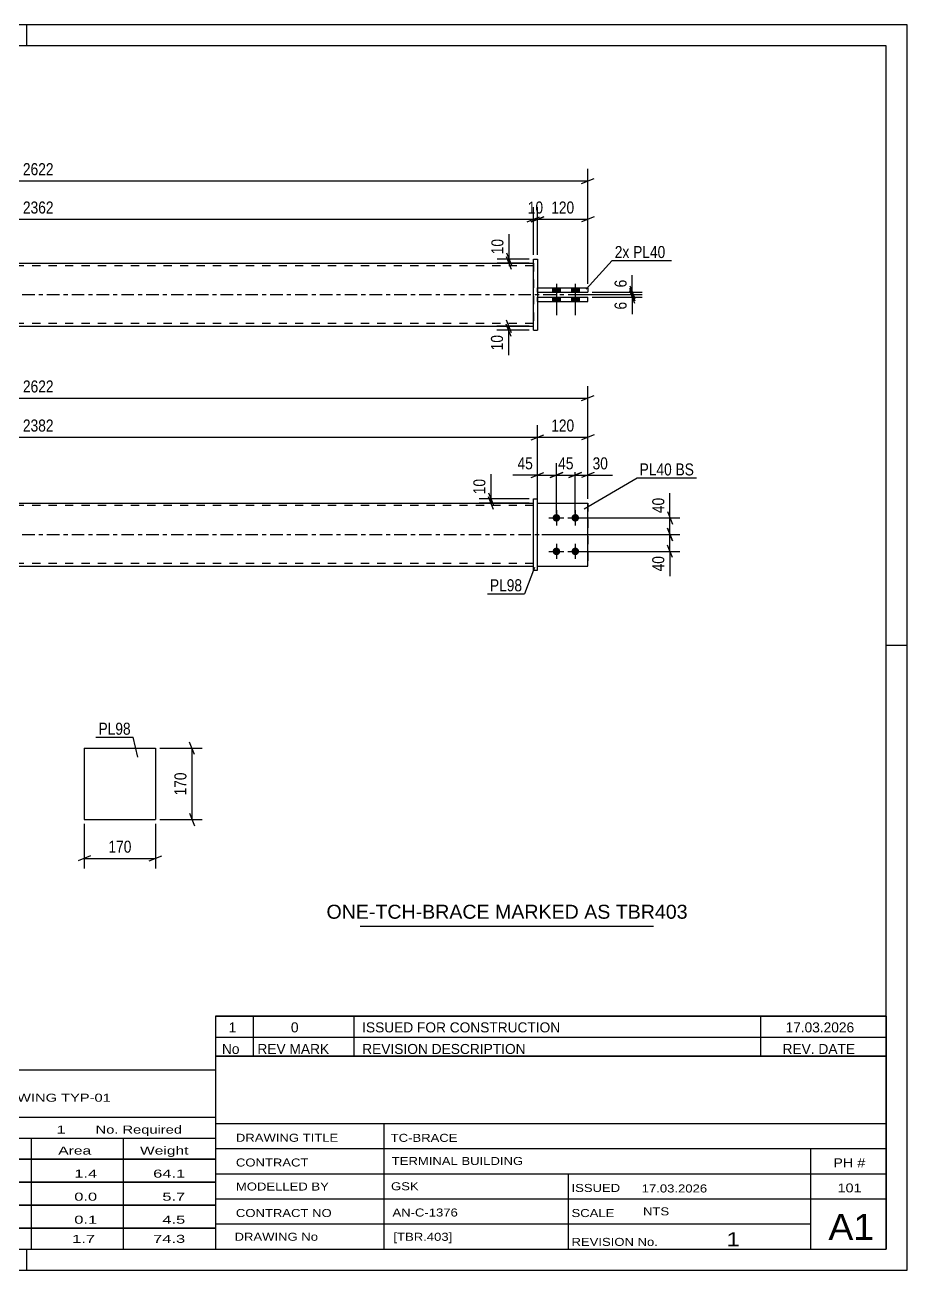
# Model space of a CAD drawing. Header units: millimetres. Extents: x 0 to 420, y 0 to 297.
# Drawn here: x 209.5 to 420, y 0 to 297 of the extents above; entities that cross this region are included whole.
import ezdxf

# ---------------------------------------------------------------- set-up
doc = ezdxf.new("R2010")
doc.units = ezdxf.units.MM
doc.linetypes.add('DXK_LINE_DOT2', pattern=[3.9198, 1.9599, -1.9599])
doc.linetypes.add('DXK_LINE_DOT3', pattern=[5.9187, 2.979, -0.9799, 0.9799, -0.9799])
doc.styles.add('Arial', font='ARIAL.TTF', dxfattribs={"height": 0.2})
doc.styles.add('Arial Narrow', font='ARIALN.TTF', dxfattribs={"height": 0.2})

# ---------------------------------------------------------------- blocks, each defined once
blk = doc.blocks.new('Unknown-580606942-1163')
at = {"color": 5, "linetype": 'Continuous'}
for p, q in [((420, 297), (0, 297)), ((210, 292), (210, 297)), ((420, 0), (420, 297)), ((415, 292), (5, 292)), ((415, 5), (415, 292)), ((420, 149), (415, 149)), ((5, 5), (415, 5)), ((210, 0), (210, 5)), ((0, 0), (420, 0))]:
    blk.add_line(p, q, dxfattribs=at)
blk = doc.blocks.new('Part-580606942-1749 - 1733')
at = {"color": 2, "linetype": 'Continuous'}
for p, q in [((330.84, 183.93), (331.84, 183.93)), ((330.84, 166.93), (330.84, 183.93)), ((331.84, 166.93), (331.84, 183.93)), ((330.84, 166.93), (330.84, 166.93)), ((330.84, 166.93), (331.84, 166.93))]:
    blk.add_line(p, q, dxfattribs=at)
at = {"color": 7, "linetype": 'DXK_LINE_DOT2'}
for p, q in [((330.84, 183.93), (331.84, 183.93)), ((330.84, 166.93), (331.84, 166.93))]:
    blk.add_line(p, q, dxfattribs=at)
blk = doc.blocks.new('Part-580606942-1754 - 1733')
at = {"color": 2, "linetype": 'Continuous'}
for p, q in [((94.6, 182.93), (330.84, 182.93)), ((94.6, 167.93), (330.84, 167.93))]:
    blk.add_line(p, q, dxfattribs=at)
at = {"color": 7, "linetype": 'DXK_LINE_DOT2'}
for p, q in [((94.6, 167.93), (94.6, 182.93)), ((330.84, 182.33), (94.6, 182.33)), ((330.84, 167.93), (330.84, 182.93)), ((330.84, 168.53), (94.6, 168.53))]:
    blk.add_line(p, q, dxfattribs=at)
at = {"color": 7, "linetype": 'DXK_LINE_DOT3'}
blk.add_line((84.6, 175.43), (340.84, 175.43), dxfattribs=at)
blk = doc.blocks.new('Bolt-580606942-1755 - 1733')
at = {"linetype": 'Continuous'}
for points in [[(336.34, 180.33), (336.53, 180.31), (336.71, 180.25), (336.87, 180.15), (337.01, 180.03), (337.12, 179.88), (337.2, 179.7), (337.24, 179.52), (337.24, 179.33), (337.2, 179.15), (337.12, 178.98), (337.01, 178.82), (336.87, 178.7), (336.71, 178.6), (336.53, 178.55), (336.34, 178.53), (336.15, 178.55), (335.98, 178.6), (335.81, 178.7), (335.67, 178.82), (335.56, 178.98), (335.49, 179.15), (335.45, 179.33), (335.45, 179.52), (335.49, 179.7), (335.56, 179.88), (335.67, 180.03), (335.81, 180.15), (335.98, 180.25), (336.15, 180.31)], [(340.84, 180.33), (341.03, 180.31), (341.21, 180.25), (341.37, 180.15), (341.51, 180.03), (341.62, 179.88), (341.7, 179.7), (341.74, 179.52), (341.74, 179.33), (341.7, 179.15), (341.62, 178.98), (341.51, 178.82), (341.37, 178.7), (341.21, 178.6), (341.03, 178.55), (340.84, 178.53), (340.65, 178.55), (340.48, 178.6), (340.31, 178.7), (340.17, 178.82), (340.06, 178.98), (339.99, 179.15), (339.95, 179.33), (339.95, 179.52), (339.99, 179.7), (340.06, 179.88), (340.17, 180.03), (340.31, 180.15), (340.48, 180.25), (340.65, 180.31)], [(336.34, 172.33), (336.53, 172.31), (336.71, 172.25), (336.87, 172.15), (337.01, 172.03), (337.12, 171.88), (337.2, 171.7), (337.24, 171.52), (337.24, 171.33), (337.2, 171.15), (337.12, 170.98), (337.01, 170.82), (336.87, 170.7), (336.71, 170.6), (336.53, 170.55), (336.34, 170.53), (336.15, 170.55), (335.98, 170.6), (335.81, 170.7), (335.67, 170.82), (335.56, 170.98), (335.49, 171.15), (335.45, 171.33), (335.45, 171.52), (335.49, 171.7), (335.56, 171.88), (335.67, 172.03), (335.81, 172.15), (335.98, 172.25), (336.15, 172.31)], [(340.84, 172.33), (341.03, 172.31), (341.21, 172.25), (341.37, 172.15), (341.51, 172.03), (341.62, 171.88), (341.7, 171.7), (341.74, 171.52), (341.74, 171.33), (341.7, 171.15), (341.62, 170.98), (341.51, 170.82), (341.37, 170.7), (341.21, 170.6), (341.03, 170.55), (340.84, 170.53), (340.65, 170.55), (340.48, 170.6), (340.31, 170.7), (340.17, 170.82), (340.06, 170.98), (339.99, 171.15), (339.95, 171.33), (339.95, 171.52), (339.99, 171.7), (340.06, 171.88), (340.17, 172.03), (340.31, 172.15), (340.48, 172.25), (340.65, 172.31)]]:
    blk.add_hatch(color=1, dxfattribs=at).paths.add_polyline_path(points)
at = {"color": 1, "linetype": 'Continuous'}
for p, q in [((336.34, 181.23), (336.34, 177.63)), ((340.84, 181.23), (340.84, 177.63)), ((334.54, 179.43), (338.14, 179.43)), ((339.04, 179.43), (342.64, 179.43)), ((336.34, 173.23), (336.34, 169.63)), ((340.84, 173.23), (340.84, 169.63)), ((334.54, 171.43), (338.14, 171.43)), ((339.04, 171.43), (342.64, 171.43))]:
    blk.add_line(p, q, dxfattribs=at)
blk = doc.blocks.new('Part-580606942-1777 - 1733')
at = {"color": 2, "linetype": 'Continuous'}
for p, q in [((331.84, 182.93), (343.84, 182.93)), ((343.84, 182.93), (343.84, 182.93)), ((343.84, 167.93), (343.84, 182.93)), ((331.84, 167.93), (343.84, 167.93))]:
    blk.add_line(p, q, dxfattribs=at)
at = {"color": 7, "linetype": 'DXK_LINE_DOT2'}
for p, q in [((331.84, 182.93), (343.84, 182.93)), ((331.84, 167.93), (331.84, 182.93)), ((343.84, 182.93), (343.84, 182.93)), ((331.84, 167.93), (331.84, 167.93)), ((331.84, 167.93), (343.84, 167.93))]:
    blk.add_line(p, q, dxfattribs=at)
blk = doc.blocks.new('Part-580606942-1782 - 1733')
at = {"color": 7, "linetype": 'DXK_LINE_DOT2'}
for p, q in [((331.84, 182.93), (343.84, 182.93)), ((331.84, 167.93), (331.84, 182.93)), ((331.84, 182.93), (343.84, 182.93)), ((343.84, 182.93), (343.84, 182.93)), ((343.84, 182.93), (343.84, 167.93)), ((331.84, 167.93), (331.84, 167.93)), ((331.84, 167.93), (343.84, 167.93)), ((331.84, 167.93), (343.84, 167.93))]:
    blk.add_line(p, q, dxfattribs=at)
blk = doc.blocks.new('Bolt-580606942-1399 - 1390')
at = {"linetype": 'Continuous'}
for points in [[(337.24, 234.26), (335.44, 234.26), (335.44, 233.26), (337.24, 233.26)], [(337.24, 234.26), (335.44, 234.26), (335.44, 233.26), (337.24, 233.26)], [(337.24, 232.06), (335.44, 232.06), (335.44, 231.06), (337.24, 231.06)], [(337.24, 232.06), (335.44, 232.06), (335.44, 231.06), (337.24, 231.06)], [(341.74, 234.26), (339.94, 234.26), (339.94, 233.26), (341.74, 233.26)], [(341.74, 234.26), (339.94, 234.26), (339.94, 233.26), (341.74, 233.26)], [(341.74, 232.06), (339.94, 232.06), (339.94, 231.06), (341.74, 231.06)], [(341.74, 232.06), (339.94, 232.06), (339.94, 231.06), (341.74, 231.06)]]:
    blk.add_hatch(color=1, dxfattribs=at).paths.add_polyline_path(points)
at = {"color": 1, "linetype": 'Continuous'}
for p, q in [((336.34, 235.26), (336.34, 227.76)), ((336.34, 235.26), (336.34, 227.76)), ((340.84, 235.26), (340.84, 227.76)), ((340.84, 235.26), (340.84, 227.76)), ((335.44, 234.26), (335.44, 233.26)), ((335.44, 234.26), (335.44, 233.26)), ((335.44, 232.06), (335.44, 231.06)), ((335.44, 232.06), (335.44, 231.06)), ((337.24, 234.26), (337.24, 233.26)), ((337.24, 234.26), (337.24, 233.26)), ((337.24, 232.06), (337.24, 231.06)), ((337.24, 232.06), (337.24, 231.06)), ((339.94, 234.26), (339.94, 233.26)), ((339.94, 234.26), (339.94, 233.26)), ((339.94, 232.06), (339.94, 231.06)), ((339.94, 232.06), (339.94, 231.06)), ((341.74, 234.26), (341.74, 233.26)), ((341.74, 234.26), (341.74, 233.26)), ((341.74, 232.06), (341.74, 231.06)), ((341.74, 232.06), (341.74, 231.06))]:
    blk.add_line(p, q, dxfattribs=at)
blk = doc.blocks.new('Part-580606942-1425 - 1390')
at = {"color": 2, "linetype": 'Continuous'}
for p, q in [((94.6, 240.16), (330.84, 240.16)), ((94.6, 225.16), (330.84, 225.16))]:
    blk.add_line(p, q, dxfattribs=at)
at = {"color": 7, "linetype": 'DXK_LINE_DOT2'}
for p, q in [((94.6, 225.16), (94.6, 240.16)), ((330.84, 239.56), (94.6, 239.56)), ((330.84, 240.16), (330.84, 225.16)), ((330.84, 225.76), (94.6, 225.76))]:
    blk.add_line(p, q, dxfattribs=at)
at = {"color": 7, "linetype": 'DXK_LINE_DOT3'}
blk.add_line((84.6, 232.66), (340.84, 232.66), dxfattribs=at)
blk = doc.blocks.new('Part-580606942-1426 - 1390')
at = {"color": 2, "linetype": 'Continuous'}
for p, q in [((330.84, 241.16), (330.84, 241.16)), ((330.84, 224.16), (330.84, 241.16)), ((330.84, 241.16), (331.84, 241.16)), ((331.84, 241.16), (331.84, 241.16)), ((331.84, 241.16), (331.84, 224.16)), ((330.84, 224.16), (331.84, 224.16)), ((330.84, 224.16), (330.84, 224.16)), ((331.84, 224.16), (331.84, 224.16))]:
    blk.add_line(p, q, dxfattribs=at)
at = {"color": 7, "linetype": 'DXK_LINE_DOT2'}
for p, q in [((330.84, 241.16), (330.84, 241.16)), ((330.84, 241.16), (331.84, 241.16)), ((330.84, 224.16), (331.84, 224.16))]:
    blk.add_line(p, q, dxfattribs=at)
blk = doc.blocks.new('Part-580606942-1452 - 1390')
at = {"color": 2, "linetype": 'Continuous'}
for p, q in [((331.84, 232.06), (343.84, 232.06)), ((343.84, 231.06), (343.84, 232.06)), ((331.84, 231.06), (343.84, 231.06))]:
    blk.add_line(p, q, dxfattribs=at)
at = {"color": 7, "linetype": 'DXK_LINE_DOT2'}
for p, q in [((331.84, 231.06), (331.84, 232.06)), ((331.84, 232.06), (343.84, 232.06)), ((331.84, 231.06), (343.84, 231.06))]:
    blk.add_line(p, q, dxfattribs=at)
blk = doc.blocks.new('Part-580606942-1457 - 1390')
at = {"color": 2, "linetype": 'Continuous'}
for p, q in [((331.84, 234.26), (343.84, 234.26)), ((331.84, 233.26), (343.84, 233.26)), ((343.84, 234.26), (343.84, 233.26))]:
    blk.add_line(p, q, dxfattribs=at)
at = {"color": 7, "linetype": 'DXK_LINE_DOT2'}
for p, q in [((331.84, 233.26), (331.84, 234.26)), ((331.84, 234.26), (343.84, 234.26)), ((331.84, 233.26), (343.84, 233.26)), ((343.84, 234.26), (343.84, 234.26))]:
    blk.add_line(p, q, dxfattribs=at)
blk = doc.blocks.new('Part-580606942-2274 - 2268')
at = {"color": 2, "linetype": 'Continuous'}
for p, q in [((223.72, 124.45), (223.72, 107.45)), ((223.72, 124.45), (240.72, 124.45)), ((240.72, 124.45), (240.72, 107.45)), ((223.72, 107.45), (240.72, 107.45))]:
    blk.add_line(p, q, dxfattribs=at)
blk = doc.blocks.new('StraightDimension-580606942-1994 - 1733')
at = {"color": 7, "linetype": 'Continuous'}
for p, q in [((339.34, 189.04), (342.34, 190.24)), ((340.84, 180.43), (340.84, 192.49)), ((345.34, 190.24), (342.34, 189.04)), ((343.84, 183.93), (343.84, 192.49)), ((340.84, 189.64), (343.84, 189.64))]:
    blk.add_line(p, q, dxfattribs=at)
at = {"color": 0}
blk.add_wipeout([(349.22, 190.39), (349.22, 194.59), (344.37, 194.59), (344.37, 190.39)], dxfattribs=at)
at = {"color": 7, "linetype": 'Continuous'}
blk.add_line((343.84, 189.64), (349.75, 189.64), dxfattribs=at)
blk.add_line((343.84, 189.64), (349.75, 189.64), dxfattribs=at)
at = {"color": 3, "style": 'Arial Narrow'}
blk.add_text('30', height=2.863, dxfattribs=at).set_placement((344.97, 190.99))
blk = doc.blocks.new('StraightDimension-580606942-1981 - 1733')
at = {"color": 7, "linetype": 'Continuous'}
for p, q in [((334.84, 189.04), (337.84, 190.24)), ((336.34, 180.43), (336.34, 192.49)), ((342.34, 190.24), (339.34, 189.04)), ((340.84, 180.43), (340.84, 192.49)), ((336.34, 189.64), (340.84, 189.64))]:
    blk.add_line(p, q, dxfattribs=at)
at = {"color": 0}
blk.add_wipeout([(341.02, 190.39), (341.02, 194.59), (336.16, 194.59), (336.16, 190.39)], dxfattribs=at)
at = {"color": 3, "style": 'Arial Narrow'}
blk.add_text('45', height=2.863, dxfattribs=at).set_placement((336.76, 190.99))
blk = doc.blocks.new('StraightDimension-580606942-1906 - 1733')
at = {"color": 7, "linetype": 'Continuous'}
for p, q in [((330.34, 198.06), (333.34, 199.26)), ((331.84, 183.93), (331.84, 201.51)), ((345.34, 199.26), (342.34, 198.06)), ((343.84, 183.93), (343.84, 201.51)), ((331.84, 198.66), (343.84, 198.66))]:
    blk.add_line(p, q, dxfattribs=at)
at = {"color": 0}
blk.add_wipeout([(341.18, 199.41), (341.18, 203.61), (334.5, 203.61), (334.5, 199.41)], dxfattribs=at)
at = {"color": 3, "style": 'Arial Narrow'}
blk.add_text('120', height=2.863, dxfattribs=at).set_placement((335.1, 200.01))
blk = doc.blocks.new('StraightDimension-580606942-1784 - 1733')
at = {"color": 7, "linetype": 'Continuous'}
for p, q in [((320.14, 185.43), (321.34, 182.43)), ((321.34, 181.43), (320.14, 184.43)), ((329.84, 183.93), (317.89, 183.93)), ((329.84, 182.93), (317.89, 182.93)), ((320.74, 182.93), (320.74, 183.93))]:
    blk.add_line(p, q, dxfattribs=at)
at = {"color": 0}
blk.add_wipeout([(319.99, 189.31), (315.79, 189.31), (315.79, 184.45), (319.99, 184.45)], dxfattribs=at)
at = {"color": 7, "linetype": 'Continuous'}
blk.add_line((320.74, 183.93), (320.74, 189.83), dxfattribs=at)
blk.add_line((320.74, 183.93), (320.74, 189.83), dxfattribs=at)
at = {"color": 3, "style": 'Arial Narrow'}
blk.add_text('10', height=2.863, rotation=90.0002, dxfattribs=at).set_placement((319.39, 185.05))
blk = doc.blocks.new('StraightDimension-580606942-1887 - 1733')
at = {"color": 7, "linetype": 'Continuous'}
for p, q in [((95.1, 199.26), (92.1, 198.06)), ((93.6, 183.93), (93.6, 201.51)), ((330.34, 198.06), (333.34, 199.26)), ((331.84, 183.93), (331.84, 201.51)), ((93.6, 198.66), (331.84, 198.66))]:
    blk.add_line(p, q, dxfattribs=at)
at = {"color": 0}
blk.add_wipeout([(216.98, 199.41), (216.98, 203.61), (208.47, 203.61), (208.47, 199.41)], dxfattribs=at)
at = {"color": 3, "style": 'Arial Narrow'}
blk.add_text('2382', height=2.863, dxfattribs=at).set_placement((209.07, 200.01))
blk = doc.blocks.new('StraightDimension-580606942-1926 - 1733')
at = {"color": 7, "linetype": 'Continuous'}
for p, q in [((341.84, 179.43), (365.82, 179.43)), ((362.82, 180.93), (364.02, 177.93)), ((363.42, 175.43), (363.42, 179.43)), ((332.84, 175.43), (365.82, 175.43)), ((364.02, 173.93), (362.82, 176.93))]:
    blk.add_line(p, q, dxfattribs=at)
at = {"color": 0}
blk.add_wipeout([(362.67, 184.81), (358.47, 184.81), (358.47, 179.95), (362.67, 179.95)], dxfattribs=at)
at = {"color": 7, "linetype": 'Continuous'}
blk.add_line((363.42, 179.43), (363.42, 185.33), dxfattribs=at)
blk.add_line((363.42, 179.43), (363.42, 185.33), dxfattribs=at)
at = {"color": 3, "style": 'Arial Narrow'}
blk.add_text('40', height=2.863, rotation=90.0002, dxfattribs=at).set_placement((362.07, 180.55))
blk = doc.blocks.new('StraightDimension-580606942-1935 - 1733')
at = {"color": 7, "linetype": 'Continuous'}
for p, q in [((332.84, 175.43), (365.82, 175.43)), ((362.82, 176.93), (364.02, 173.93)), ((363.42, 171.43), (363.42, 175.43)), ((364.02, 169.93), (362.82, 172.93)), ((341.84, 171.43), (365.82, 171.43))]:
    blk.add_line(p, q, dxfattribs=at)
at = {"color": 0}
blk.add_wipeout([(362.67, 170.9), (358.47, 170.9), (358.47, 166.05), (362.67, 166.05)], dxfattribs=at)
at = {"color": 7, "linetype": 'Continuous'}
blk.add_line((363.42, 171.43), (363.42, 165.52), dxfattribs=at)
blk.add_line((363.42, 171.43), (363.42, 165.52), dxfattribs=at)
at = {"color": 3, "style": 'Arial Narrow'}
blk.add_text('40', height=2.863, rotation=90.0002, dxfattribs=at).set_placement((362.07, 166.65))
blk = doc.blocks.new('StraightDimension-580606942-1945 - 1733')
at = {"color": 7, "linetype": 'Continuous'}
for p, q in [((83.1, 208.58), (80.1, 207.38)), ((81.6, 183.93), (81.6, 210.83)), ((81.6, 207.98), (343.84, 207.98)), ((342.34, 207.38), (345.34, 208.58)), ((343.84, 183.93), (343.84, 210.83))]:
    blk.add_line(p, q, dxfattribs=at)
at = {"color": 0}
blk.add_wipeout([(216.98, 208.73), (216.98, 212.93), (208.47, 212.93), (208.47, 208.73)], dxfattribs=at)
at = {"color": 3, "style": 'Arial Narrow'}
blk.add_text('2622', height=2.863, dxfattribs=at).set_placement((209.07, 209.33))
blk = doc.blocks.new('StraightDimension-580606942-1965 - 1733')
at = {"color": 7, "linetype": 'Continuous'}
for p, q in [((330.34, 189.04), (333.34, 190.24)), ((331.84, 183.93), (331.84, 192.49)), ((337.84, 190.24), (334.84, 189.04)), ((336.34, 180.43), (336.34, 192.49)), ((331.84, 189.64), (336.34, 189.64))]:
    blk.add_line(p, q, dxfattribs=at)
at = {"color": 0}
blk.add_wipeout([(331.32, 190.39), (331.32, 194.59), (326.46, 194.59), (326.46, 190.39)], dxfattribs=at)
at = {"color": 7, "linetype": 'Continuous'}
blk.add_line((331.84, 189.64), (325.94, 189.64), dxfattribs=at)
blk.add_line((331.84, 189.64), (325.94, 189.64), dxfattribs=at)
at = {"color": 3, "style": 'Arial Narrow'}
blk.add_text('45', height=2.863, dxfattribs=at).set_placement((327.06, 190.99))
blk = doc.blocks.new('StraightDimension-580606942-1634 - 1390')
at = {"color": 7, "linetype": 'Continuous'}
for p, q in [((330.84, 242.16), (330.84, 253.51)), ((331.84, 242.16), (331.84, 253.51)), ((329.34, 250.06), (332.34, 251.26)), ((333.34, 251.26), (330.34, 250.06)), ((330.84, 250.66), (331.84, 250.66))]:
    blk.add_line(p, q, dxfattribs=at)
at = {"color": 0}
blk.add_wipeout([(333.77, 251.41), (333.77, 255.61), (328.91, 255.61), (328.91, 251.41)], dxfattribs=at)
at = {"color": 3, "style": 'Arial Narrow'}
blk.add_text('10', height=2.863, dxfattribs=at).set_placement((329.51, 252.01))
blk = doc.blocks.new('StraightDimension-580606942-1459 - 1390')
at = {"color": 7, "linetype": 'Continuous'}
for p, q in [((324.34, 226.66), (325.54, 223.66)), ((329.84, 225.16), (322.09, 225.16)), ((329.84, 224.16), (322.09, 224.16)), ((325.54, 222.66), (324.34, 225.66)), ((324.94, 224.16), (324.94, 225.16))]:
    blk.add_line(p, q, dxfattribs=at)
at = {"color": 0}
blk.add_wipeout([(324.19, 223.64), (319.99, 223.64), (319.99, 218.78), (324.19, 218.78)], dxfattribs=at)
at = {"color": 7, "linetype": 'Continuous'}
blk.add_line((324.94, 224.16), (324.94, 218.26), dxfattribs=at)
blk.add_line((324.94, 224.16), (324.94, 218.26), dxfattribs=at)
at = {"color": 3, "style": 'Arial Narrow'}
blk.add_text('10', height=2.863, rotation=90.0002, dxfattribs=at).set_placement((323.59, 219.38))
blk = doc.blocks.new('StraightDimension-580606942-1473 - 1390')
at = {"color": 7, "linetype": 'Continuous'}
for p, q in [((329.84, 241.16), (322.19, 241.16)), ((324.44, 242.66), (325.64, 239.66)), ((325.64, 238.66), (324.44, 241.66)), ((325.04, 240.16), (325.04, 241.16)), ((329.84, 240.16), (322.19, 240.16))]:
    blk.add_line(p, q, dxfattribs=at)
at = {"color": 0}
blk.add_wipeout([(324.29, 246.54), (320.09, 246.54), (320.09, 241.69), (324.29, 241.69)], dxfattribs=at)
at = {"color": 7, "linetype": 'Continuous'}
blk.add_line((325.04, 241.16), (325.04, 247.07), dxfattribs=at)
blk.add_line((325.04, 241.16), (325.04, 247.07), dxfattribs=at)
at = {"color": 3, "style": 'Arial Narrow'}
blk.add_text('10', height=2.863, rotation=90.0002, dxfattribs=at).set_placement((323.69, 242.29))
blk = doc.blocks.new('StraightDimension-580606942-1606 - 1390')
at = {"color": 7, "linetype": 'Continuous'}
for p, q in [((339.59, 232.66), (356.83, 232.66)), ((344.84, 232.06), (356.83, 232.06)), ((353.83, 234.16), (355.03, 231.16)), ((355.03, 230.56), (353.83, 233.56)), ((354.43, 232.06), (354.43, 232.66))]:
    blk.add_line(p, q, dxfattribs=at)
at = {"color": 0}
blk.add_wipeout([(353.68, 231.54), (349.48, 231.54), (349.48, 228.51), (353.68, 228.51)], dxfattribs=at)
at = {"color": 7, "linetype": 'Continuous'}
blk.add_line((354.43, 232.06), (354.43, 227.98), dxfattribs=at)
blk.add_line((354.43, 232.06), (354.43, 227.98), dxfattribs=at)
at = {"color": 3, "style": 'Arial Narrow'}
blk.add_text('6', height=2.86, rotation=90.0002, dxfattribs=at).set_placement((353.08, 229.11))
blk = doc.blocks.new('StraightDimension-580606942-1615 - 1390')
at = {"color": 7, "linetype": 'Continuous'}
for p, q in [((353.83, 234.76), (355.03, 231.76)), ((339.59, 232.66), (356.83, 232.66)), ((344.84, 233.26), (356.83, 233.26)), ((355.03, 231.16), (353.83, 234.16)), ((354.43, 232.66), (354.43, 233.26))]:
    blk.add_line(p, q, dxfattribs=at)
at = {"color": 0}
blk.add_wipeout([(353.68, 236.82), (349.48, 236.82), (349.48, 233.79), (353.68, 233.79)], dxfattribs=at)
at = {"color": 7, "linetype": 'Continuous'}
blk.add_line((354.43, 233.26), (354.43, 237.34), dxfattribs=at)
blk.add_line((354.43, 233.26), (354.43, 237.34), dxfattribs=at)
at = {"color": 3, "style": 'Arial Narrow'}
blk.add_text('6', height=2.86, rotation=90.0002, dxfattribs=at).set_placement((353.08, 234.39))
blk = doc.blocks.new('StraightDimension-580606942-1624 - 1390')
at = {"color": 7, "linetype": 'Continuous'}
for p, q in [((94.6, 242.16), (94.6, 253.51)), ((330.84, 242.16), (330.84, 253.51)), ((96.1, 251.26), (93.1, 250.06)), ((94.6, 250.66), (330.84, 250.66)), ((329.34, 250.06), (332.34, 251.26))]:
    blk.add_line(p, q, dxfattribs=at)
at = {"color": 0}
blk.add_wipeout([(216.98, 251.41), (216.98, 255.61), (208.47, 255.61), (208.47, 251.41)], dxfattribs=at)
at = {"color": 3, "style": 'Arial Narrow'}
blk.add_text('2362', height=2.863, dxfattribs=at).set_placement((209.07, 252.01))
blk = doc.blocks.new('StraightDimension-580606942-1644 - 1390')
at = {"color": 7, "linetype": 'Continuous'}
for p, q in [((331.84, 242.16), (331.84, 253.51)), ((343.84, 235.26), (343.84, 253.51)), ((330.34, 250.06), (333.34, 251.26)), ((331.84, 250.66), (343.84, 250.66)), ((345.34, 251.26), (342.34, 250.06))]:
    blk.add_line(p, q, dxfattribs=at)
at = {"color": 0}
blk.add_wipeout([(341.18, 251.41), (341.18, 255.61), (334.5, 255.61), (334.5, 251.41)], dxfattribs=at)
at = {"color": 3, "style": 'Arial Narrow'}
blk.add_text('120', height=2.863, dxfattribs=at).set_placement((335.1, 252.01))
blk = doc.blocks.new('StraightDimension-580606942-1675 - 1390')
at = {"color": 7, "linetype": 'Continuous'}
for p, q in [((81.6, 235.26), (81.6, 262.65)), ((343.84, 235.26), (343.84, 262.65)), ((83.1, 260.4), (80.1, 259.2)), ((81.6, 259.8), (343.84, 259.8)), ((342.34, 259.2), (345.34, 260.4))]:
    blk.add_line(p, q, dxfattribs=at)
at = {"color": 0}
blk.add_wipeout([(216.98, 260.55), (216.98, 264.75), (208.47, 264.75), (208.47, 260.55)], dxfattribs=at)
at = {"color": 3, "style": 'Arial Narrow'}
blk.add_text('2622', height=2.863, dxfattribs=at).set_placement((209.07, 261.15))
blk = doc.blocks.new('StraightDimension-580606942-2276 - 2268')
at = {"color": 7, "linetype": 'Continuous'}
for p, q in [((223.72, 106.45), (223.72, 95.81)), ((240.72, 106.45), (240.72, 95.81)), ((225.22, 98.81), (222.22, 97.61)), ((223.72, 98.21), (240.72, 98.21)), ((239.22, 97.61), (242.22, 98.81))]:
    blk.add_line(p, q, dxfattribs=at)
at = {"color": 0}
blk.add_wipeout([(235.56, 98.96), (235.56, 103.16), (228.88, 103.16), (228.88, 98.96)], dxfattribs=at)
at = {"color": 3, "style": 'Arial Narrow'}
blk.add_text('170', height=2.863, dxfattribs=at).set_placement((229.48, 99.56))
blk = doc.blocks.new('StraightDimension-580606942-2281 - 2268')
at = {"color": 7, "linetype": 'Continuous'}
for p, q in [((250.02, 122.95), (248.82, 125.95)), ((241.72, 124.45), (251.82, 124.45)), ((249.42, 107.45), (249.42, 124.45)), ((241.72, 107.45), (251.82, 107.45)), ((248.82, 108.95), (250.02, 105.95))]:
    blk.add_line(p, q, dxfattribs=at)
at = {"color": 0}
blk.add_wipeout([(248.67, 119.29), (244.47, 119.29), (244.47, 112.61), (248.67, 112.61)], dxfattribs=at)
at = {"color": 3, "style": 'Arial Narrow'}
blk.add_text('170', height=2.863, rotation=90.0002, dxfattribs=at).set_placement((248.07, 113.21))
blk = doc.blocks.new('Unknown-580606942-4255')
at = {"color": 7, "linetype": 'Continuous'}
for p, q in [((95, 47.75), (255, 47.75)), ((95, 36.5), (95, 47.75)), ((255, 47.75), (255, 36.5)), ((95, 36.5), (255, 36.5)), ((95, 36.5), (95, 31.5)), ((255, 36.5), (255, 31.5)), ((95, 31.5), (255, 31.5)), ((95, 31.5), (95, 26.5)), ((119, 31.5), (119, 26.5)), ((154.5, 31.5), (154.5, 26.5)), ((180.5, 31.5), (180.5, 26.5)), ((193.5, 31.5), (193.5, 26.5)), ((211, 31.5), (211, 26.5)), ((233, 31.5), (233, 26.5)), ((255, 31.5), (255, 26.5)), ((95, 26.5), (255, 26.5)), ((95, 26.45), (95, 21.05)), ((95, 26.45), (255, 26.45)), ((119, 26.5), (119, 21)), ((154.5, 26.5), (154.5, 21)), ((180.5, 26.5), (180.5, 21)), ((193.5, 26.5), (193.5, 21)), ((211, 26.5), (211, 21)), ((233, 26.5), (233, 21)), ((255, 26.45), (255, 21.05)), ((95, 21.05), (255, 21.05)), ((95, 20.95), (95, 15.55)), ((95, 20.95), (255, 20.95)), ((119, 21), (119, 15.5)), ((154.5, 21), (154.5, 15.5)), ((180.5, 21), (180.5, 15.5)), ((193.5, 21), (193.5, 15.5)), ((211, 21), (211, 15.5)), ((233, 21), (233, 15.5)), ((255, 20.95), (255, 15.55)), ((95, 15.55), (255, 15.55)), ((95, 15.45), (95, 10.05)), ((95, 15.45), (255, 15.45)), ((119, 15.5), (119, 10)), ((154.5, 15.5), (154.5, 10)), ((180.5, 15.5), (180.5, 10)), ((193.5, 15.5), (193.5, 10)), ((211, 15.5), (211, 10)), ((233, 15.5), (233, 10)), ((255, 15.45), (255, 10.05)), ((95, 10.05), (255, 10.05)), ((95, 10), (255, 10)), ((95, 10), (95, 5)), ((211, 10), (211, 5)), ((233, 10), (233, 5)), ((255, 10), (255, 5)), ((95, 5), (255, 5))]:
    blk.add_line(p, q, dxfattribs=at)
at = {"color": 7, "style": 'Arial Narrow'}
for s, height, width, p in [('GENERAL NOTES & WELD DETAILS :', 2.8633, 1.4, (96.15, 40.06)), ('REFER TYP DRAWING TYP-01', 1.9089, 1.6, (179.7, 40.16)), ("MATERIAL LIST FOR ASSEMBLY MK'D", 1.9089, 1.6, (96.15, 32.56)), ('TBR403', 1.909, 1.794707, (187.59, 32.47)), ('1', 1.91, 1.794707, (217.08, 32.56)), ('No. Required', 1.9089, 1.6, (226.41, 32.56)), ('Mark', 1.909, 1.7, (96.34, 27.5)), ('Profile', 1.909, 1.7, (129.41, 27.5)), ('Material', 1.909, 1.7, (159.54, 27.56)), ('No.', 1.909, 1.7, (184.5, 27.56)), ('Length', 1.909, 1.7, (195, 27.56)), ('Area', 1.909, 1.7, (217.5, 27.56)), ('Weight', 1.909, 1.7, (237, 27.56))]:
    blk.add_text(s, height=height, dxfattribs=dict(at, width=width)).set_placement(p)
at = {"color": 7, "linetype": 'Continuous', "style": 'Arial Narrow'}
for s, height, width, p in [('TBR403', 1.909, 1.794707, (96.5, 22.06)), ('SHS150*6', 1.909, 1.794707, (121, 22.06)), ('E350', 1.909, 1.794707, (160.74, 22.06)), ('1', 1.91, 1.794707, (184.86, 22.06)), ('2362', 1.909, 1.794707, (197.58, 22.06)), ('1.4', 1.909, 1.794707, (221.32, 22.06)), ('64.1', 1.909, 1.794707, (240.14, 22.06)), ('PL40', 1.909, 1.794707, (96.5, 16.56)), ('PL10*120', 1.909, 1.794707, (121, 16.56)), ('E350', 1.909, 1.794707, (160.74, 16.56)), ('4', 1.91, 1.794707, (184.86, 16.56)), ('150', 1.909, 1.794707, (199.77, 16.56)), ('0.0', 1.909, 1.794707, (221.32, 16.56)), ('5.7', 1.909, 1.794707, (242.33, 16.56)), ('PL98', 1.909, 1.794707, (96.5, 11.06)), ('PL10*170', 1.909, 1.794707, (121, 11.06)), ('E350', 1.909, 1.794707, (160.74, 11.06)), ('2', 1.91, 1.794707, (184.86, 11.06)), ('170', 1.909, 1.794707, (199.77, 11.06)), ('0.1', 1.909, 1.794707, (221.32, 11.06)), ('4.5', 1.909, 1.794707, (242.33, 11.06)), ('Total', 1.909, 1.7, (197.33, 6.5)), ('1.7', 1.909, 1.794707, (220.83, 6.5)), ('74.3', 1.909, 1.794707, (240.14, 6.5))]:
    blk.add_text(s, height=height, dxfattribs=dict(at, width=width)).set_placement(p)
blk = doc.blocks.new('Unknown-580606942-4253')
at = {"color": 7, "linetype": 'Continuous'}
for p, q in [((255, 51.05), (255, 5)), ((255, 51.05), (415, 51.05)), ((415, 51), (415, 5)), ((255, 35), (415, 35)), ((295.14, 35), (295.14, 5)), ((255, 29), (415, 29)), ((397, 5.05), (397, 29.05)), ((255, 23), (415, 23)), ((339.14, 23), (339.14, 5)), ((255, 17), (415, 17)), ((255, 11), (397, 11)), ((255, 5), (415, 5))]:
    blk.add_line(p, q, dxfattribs=at)
at = {"color": 7, "style": 'Arial Narrow'}
for s, height, width, p in [('DRAWING TITLE', 1.9089, 1.425378, (259.88, 30.61)), ('TC-BRACE', 1.909, 1.425378, (296.81, 30.59)), ('TERMINAL BUILDING', 1.9089, 1.425378, (297.06, 25.07)), ('CONTRACT', 1.909, 1.425378, (259.88, 24.71)), ('MODELLED BY', 1.9089, 1.425378, (259.88, 18.98)), ('GSK', 1.909, 1.425378, (296.88, 19.04)), ('ISSUED', 1.909, 1.425378, (339.94, 18.64)), ('17.03.2026', 1.909, 1.425378, (356.69, 18.52)), ('CONTRACT NO', 1.9089, 1.425378, (259.88, 12.66)), ('AN-C-1376', 1.909, 1.425378, (297.23, 12.78)), ('SCALE', 1.909, 1.425378, (339.94, 12.65)), ('A1', 6.204, 1.25, (401.24, 7.2)), ('DRAWING No', 1.909, 1.425378, (259.56, 7)), ('[TBR.403]', 1.909, 1.425378, (297.46, 6.99)), ('1', 3.34, 1.5, (376.91, 5.68)), ('REVISION No.', 1.9089, 1.425378, (339.94, 5.77))]:
    blk.add_text(s, height=height, dxfattribs=dict(at, width=width)).set_placement(p)
at = {"color": 7, "linetype": 'Continuous', "style": 'Arial Narrow'}
for s, height, width, p in [('PH #', 2.1, 1.42538, (402.4, 24.55)), ('101', 2.1, 1.42538, (403.41, 18.55)), ('NTS', 1.909, 1.425378, (357, 13.05))]:
    blk.add_text(s, height=height, dxfattribs=dict(at, width=width)).set_placement(p)
blk = doc.blocks.new('Unknown-580606942-4254')
at = {"color": 7, "linetype": 'Continuous'}
for p, q in [((255, 60.55), (415, 60.55)), ((415, 60.55), (255, 60.55)), ((255, 60.55), (255, 55.55)), ((264, 60.55), (264, 55.55)), ((288, 60.55), (288, 55.55)), ((385, 60.55), (385, 55.55)), ((415, 60.55), (415, 55.55)), ((255, 55.55), (415, 55.55)), ((255, 55.55), (255, 51.05)), ((255, 55.55), (415, 55.55)), ((264, 55.55), (264, 51.05)), ((288, 55.55), (288, 51.05)), ((385, 55.55), (385, 51.05)), ((415, 55.55), (415, 51.05)), ((415, 51.05), (255, 51.05))]:
    blk.add_line(p, q, dxfattribs=at)
at = {"color": 7, "linetype": 'Continuous', "style": 'Arial Narrow'}
for s, height, width, p in [('1', 2.39, 1.196471, (258.16, 56.7)), ('0', 2.39, 1.196471, (273, 56.7)), ('ISSUED FOR CONSTRUCTION', 2.3861, 1.196471, (290, 56.7)), ('17.03.2026', 2.386, 1.196471, (391, 56.7)), ('No', 2.386, 1.2, (256.54, 51.55)), ('REV MARK', 2.386, 1.2, (265, 51.55)), ('REVISION DESCRIPTION', 2.3861, 1.2, (290, 51.55)), ('REV. DATE', 2.386, 1.2, (390.28, 51.55))]:
    blk.add_text(s, height=height, dxfattribs=dict(at, width=width)).set_placement(p)
blk = doc.blocks.new('Unknown-580606942-4256')
at = {"color": 7, "linetype": 'Continuous'}
blk.add_line((289.5, 82.05), (359.5, 82.05), dxfattribs=at)
at = {"color": 7, "style": 'Arial'}
blk.add_text('ONE-TCH-BRACE MARKED AS TBR403', height=3.3428, dxfattribs=at).set_placement((281.49, 83.8))
blk = doc.blocks.new('Mark-580606942-1745 - 1733')
at = {"color": 0}
blk.add_wipeout([(328.16, 161.91), (328.16, 164.91), (320.48, 164.91), (320.48, 161.91)], dxfattribs=at)
blk.add_wipeout([(328.16, 161.91), (328.16, 164.91), (320.48, 164.91), (320.48, 161.91)], dxfattribs=at)
at = {"color": 30, "linetype": 'Continuous'}
for p in [(331.15, 167.62), (319.88, 161.31)]:
    blk.add_line(p, (328.76, 161.31), dxfattribs=at)
at = {"color": 3, "style": 'Arial Narrow'}
blk.add_text('PL98', height=2.863, dxfattribs=at).set_placement((320.48, 161.91))
blk = doc.blocks.new('MarkSet-580606942-2032 - 1733')
at = {"color": 0}
blk.add_wipeout([(363.86, 189.54), (363.86, 192.54), (356.19, 192.54), (356.19, 189.54)], dxfattribs=at)
blk.add_wipeout([(363.86, 189.54), (363.86, 192.54), (356.19, 192.54), (356.19, 189.54)], dxfattribs=at)
at = {"color": 30, "linetype": 'Continuous'}
blk.add_line((343, 181.56), (355.59, 188.94), dxfattribs=at)
at = {"color": 0}
blk.add_wipeout([(369.14, 189.54), (369.14, 192.54), (364.76, 192.54), (364.76, 189.54)], dxfattribs=at)
blk.add_wipeout([(369.14, 189.54), (369.14, 192.54), (364.76, 192.54), (364.76, 189.54)], dxfattribs=at)
at = {"color": 30, "linetype": 'Continuous'}
blk.add_line((355.59, 188.94), (369.74, 188.94), dxfattribs=at)
at = {"color": 3, "style": 'Arial Narrow'}
for s, p in [('PL40', (356.19, 189.54)), ('BS', (364.76, 189.54))]:
    blk.add_text(s, height=2.863, dxfattribs=at).set_placement(p)
blk = doc.blocks.new('MarkSet-580606942-1724 - 1390')
at = {"color": 0}
blk.add_wipeout([(353.74, 241.4), (353.74, 244.4), (350.26, 244.4), (350.26, 241.4)], dxfattribs=at)
blk.add_wipeout([(353.74, 241.4), (353.74, 244.4), (350.26, 244.4), (350.26, 241.4)], dxfattribs=at)
at = {"color": 30, "linetype": 'Continuous'}
blk.add_line((343.46, 233.99), (349.66, 240.8), dxfattribs=at)
at = {"color": 0}
blk.add_wipeout([(362.31, 241.4), (362.31, 244.4), (354.64, 244.4), (354.64, 241.4)], dxfattribs=at)
blk.add_wipeout([(362.31, 241.4), (362.31, 244.4), (354.64, 244.4), (354.64, 241.4)], dxfattribs=at)
at = {"color": 30, "linetype": 'Continuous'}
blk.add_line((349.66, 240.8), (363.81, 240.8), dxfattribs=at)
at = {"color": 3, "style": 'Arial Narrow'}
for s, p in [('2x', (350.26, 241.4)), ('PL40', (354.64, 241.4))]:
    blk.add_text(s, height=2.863, dxfattribs=at).set_placement(p)
blk = doc.blocks.new('Mark-580606942-2270 - 2268')
at = {"color": 0}
blk.add_wipeout([(234.78, 127.7), (234.78, 130.7), (227.1, 130.7), (227.1, 127.7)], dxfattribs=at)
blk.add_wipeout([(234.78, 127.7), (234.78, 130.7), (227.1, 130.7), (227.1, 127.7)], dxfattribs=at)
at = {"color": 30, "linetype": 'Continuous'}
for p in [(226.5, 127.1), (236.49, 122.31)]:
    blk.add_line(p, (235.38, 127.1), dxfattribs=at)
at = {"color": 3, "style": 'Arial Narrow'}
blk.add_text('PL98', height=2.863, dxfattribs=at).set_placement((227.1, 127.7))

msp = doc.modelspace()

# ---------------------------------------------------------------- block references
for name in ['Unknown-580606942-1163', 'Part-580606942-1426 - 1390', 'Part-580606942-1425 - 1390', 'Bolt-580606942-1399 - 1390', 'Part-580606942-1457 - 1390', 'Part-580606942-1452 - 1390', 'Part-580606942-1754 - 1733', 'Part-580606942-1749 - 1733', 'Part-580606942-1777 - 1733', 'Part-580606942-1782 - 1733', 'Bolt-580606942-1755 - 1733', 'Part-580606942-2274 - 2268', 'Unknown-580606942-4256', 'Unknown-580606942-4254', 'Unknown-580606942-4253', 'Unknown-580606942-4255']:
    msp.add_blockref(name, (0, 0))

# ---------------------------------------------------------------- next in the draw order: block references
for name in ['StraightDimension-580606942-1634 - 1390', 'StraightDimension-580606942-1606 - 1390', 'StraightDimension-580606942-1459 - 1390', 'StraightDimension-580606942-1994 - 1733', 'Mark-580606942-1745 - 1733', 'Mark-580606942-2270 - 2268', 'StraightDimension-580606942-2276 - 2268']:
    msp.add_blockref(name, (0, 0))

# ---------------------------------------------------------------- next in the draw order: block references
for name in ['StraightDimension-580606942-1473 - 1390', 'StraightDimension-580606942-1615 - 1390', 'StraightDimension-580606942-1981 - 1733', 'StraightDimension-580606942-2281 - 2268']:
    msp.add_blockref(name, (0, 0))

# ---------------------------------------------------------------- next in the draw order: block references
for name in ['StraightDimension-580606942-1624 - 1390', 'StraightDimension-580606942-1906 - 1733']:
    msp.add_blockref(name, (0, 0))

# ---------------------------------------------------------------- next in the draw order: block references
for name in ['StraightDimension-580606942-1644 - 1390', 'StraightDimension-580606942-1784 - 1733']:
    msp.add_blockref(name, (0, 0))

# ---------------------------------------------------------------- next in the draw order: block references
for name in ['StraightDimension-580606942-1675 - 1390', 'StraightDimension-580606942-1887 - 1733']:
    msp.add_blockref(name, (0, 0))

# ---------------------------------------------------------------- next in the draw order: block references
for name in ['MarkSet-580606942-1724 - 1390', 'StraightDimension-580606942-1926 - 1733']:
    msp.add_blockref(name, (0, 0))

# ---------------------------------------------------------------- next in the draw order: block references
for name in ['StraightDimension-580606942-1945 - 1733', 'StraightDimension-580606942-1935 - 1733']:
    msp.add_blockref(name, (0, 0))

# ---------------------------------------------------------------- next in the draw order: block references
for name in ['StraightDimension-580606942-1965 - 1733', 'MarkSet-580606942-2032 - 1733']:
    msp.add_blockref(name, (0, 0))

doc.saveas('drawing.dxf')
